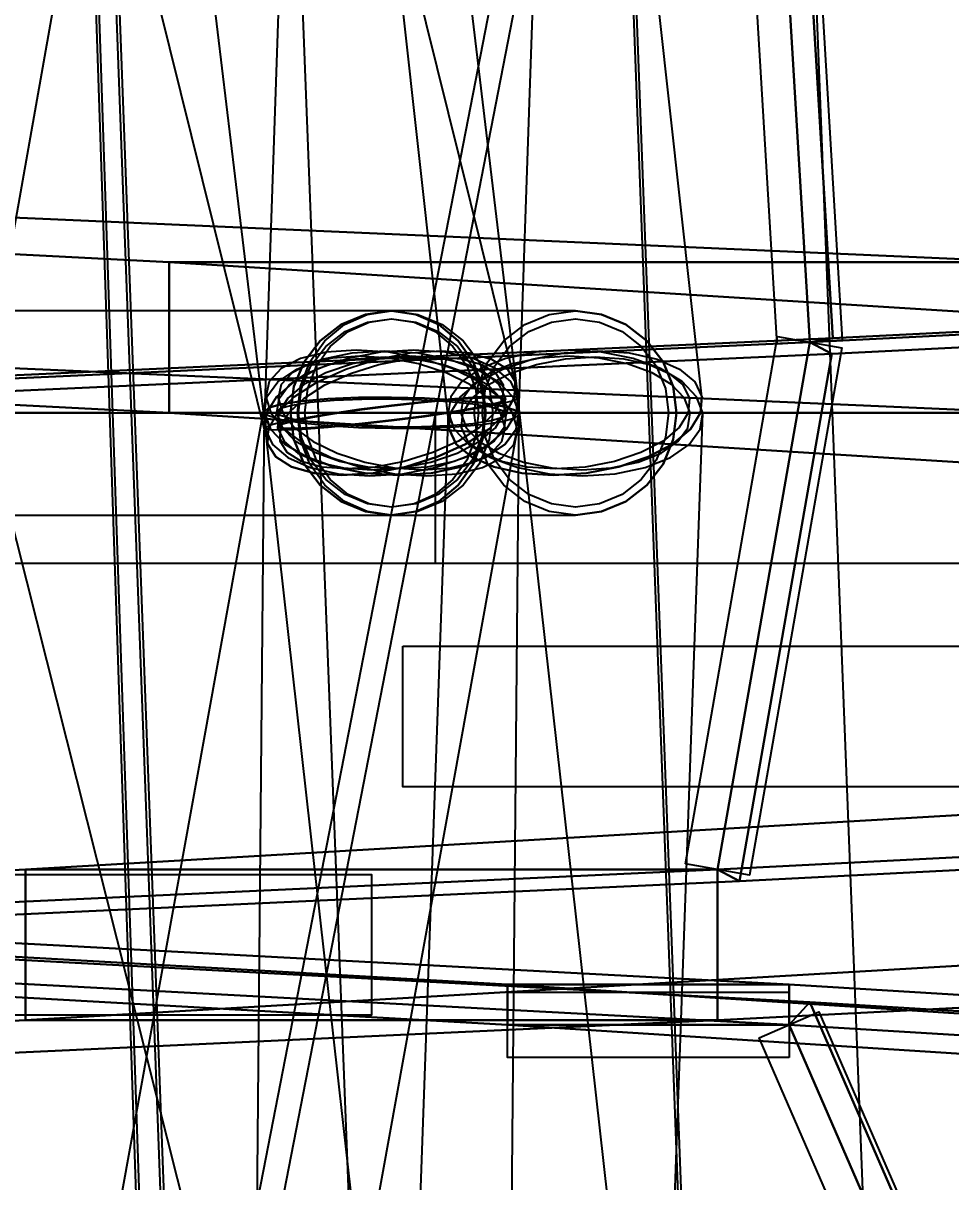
# Model space of a CAD drawing. Header units: millimetres. Extents: x -123812 to 252100, y -3000 to 639000.
# Drawn here: x 9650 to 11498, y 448469 to 450776 of the extents above; entities that cross this region are included whole.
import ezdxf

# ---------------------------------------------------------------- set-up
doc = ezdxf.new("R2010")
doc.units = ezdxf.units.MM
for name, color, linetype, lineweight in [('D-STR-DECK', 7, 'Continuous', 25), ('D-STR-DIM', 7, 'Continuous', 13), ('D-STR-STRC', 7, 'Continuous', 25)]:
    doc.layers.add(name, color=color, linetype=linetype, lineweight=lineweight)
doc.styles.add('OpenSansCondensed-Light', font='OpenSansCondensed-Light.ttf')
doc.styles.add('TOWER_UNICODE', font='Arial Unicode.ttf')
doc.dimstyles.new('EZDXF', dxfattribs={"dimtxt": 0.25, "dimasz": 0.175, "dimexe": 0.375, "dimexo": 0.125, "dimgap": 0.1, "dimtad": 1, "dimlfac": 100, "dimzin": 12, "dimdsep": 46, "dimtxsty": 'OpenSansCondensed-Light', "dimblk": 'ARCHTICK', "dimcen": 2.5, "dimazin": 3, "dimtfac": 0.5, "dimtmove": 2, "dimatfit": 3})

# ---------------------------------------------------------------- blocks, each defined once
blk = doc.blocks.new('_ARCHTICK')
at = {"color": 0, "linetype": 'BYBLOCK', "const_width": 0.15}
blk.add_lwpolyline([(-0.5, -0.5), (0.5, 0.5)], dxfattribs=at)

msp = doc.modelspace()

# ---------------------------------------------------------------- linework, layer by layer
at = {"layer": 'D-STR-DECK'}
for points in [[(7760, 445000), (9360, 455000), (11444.7, 455000), (9496.7, 445000)], [(7760, 445000), (9360, 455000), (11444.7, 455000), (9496.7, 445000)], [(9448, 445000), (11396, 455000), (13293.6, 455000), (11030.9, 445000)], [(9448, 445000), (11396, 455000), (13293.6, 455000), (11030.9, 445000)], [(11193.6, 451299.2), (11262.5, 450149.2), (13529.9, 450262.8), (13447.3, 451412.8)], [(11216.8, 450140.9), (11147.9, 451290.9), (13392.5, 451404.5), (13475.1, 450254.5)], [(8704.3, 451185.6), (8758, 450035.6), (11262.5, 450149.2), (11193.6, 451299.2)], [(11216.8, 450140.9), (11147.9, 451290.9), (11193.6, 451299.2), (11262.5, 450149.2)], [(11216.8, 450140.9), (11147.9, 451290.9), (11193.6, 451299.2), (11262.5, 450149.2)], [(8722.4, 450027.3), (8668.7, 451177.3), (11147.9, 451290.9), (11216.8, 450140.9)], [(11151.9, 450137), (11083, 451287), (11212.8, 451294.8), (11281.7, 450144.8)], [(11656.8, 450300), (9940.5, 450300), (8003.5, 450400), (9385.4, 450400)], [(9940.5, 450300), (9940.5, 450000), (8003.5, 450100), (8003.5, 450400)], [(11656.8, 450000), (11656.8, 450300), (9385.4, 450400), (9385.4, 450100)], [(9940.5, 450000), (11656.8, 450000), (11656.8, 450300), (9940.5, 450300)], [(13537.9, 450200), (11544.6, 450200), (9940.5, 450300), (11656.8, 450300)], [(11544.6, 450200), (11544.6, 449900), (9940.5, 450000), (9940.5, 450300)], [(9940.5, 450000), (11656.8, 450000), (11656.8, 450300), (9940.5, 450300)], [(11262.5, 450149.2), (11216.8, 450140.9), (13475.1, 450254.5), (13529.9, 450262.8)], [(11033, 449090.9), (11216.8, 450140.9), (13475.1, 450254.5), (13254.7, 449204.5)], [(11216.8, 450140.9), (11260.8, 450117.6), (13527.8, 450231.2), (13475.1, 450254.5)], [(11260.8, 450117.6), (11077, 449067.6), (13307.4, 449181.2), (13527.8, 450231.2)], [(8758, 450035.6), (8722.4, 450027.3), (11216.8, 450140.9), (11262.5, 450149.2)], [(10969, 449102.1), (11152.8, 450152.1), (11280.8, 450129.7), (11097, 449079.7)], [(8579.2, 448977.3), (8722.4, 450027.3), (11216.8, 450140.9), (11033, 449090.9)], [(8722.4, 450027.3), (8756.6, 450004), (11260.8, 450117.6), (11216.8, 450140.9)], [(11033, 449090.9), (11216.8, 450140.9), (11260.8, 450117.6), (11077, 449067.6)], [(11033, 449090.9), (11216.8, 450140.9), (11260.8, 450117.6), (11077, 449067.6)], [(9940.5, 450000), (11656.8, 450000), (9385.4, 450100), (8003.5, 450100)], [(8756.6, 450004), (8613.4, 448954), (11077, 449067.6), (11260.8, 450117.6)], [(2500, 449700), (2500, 450000), (10470.7, 450000), (10470.7, 449700)], [(2500, 449700), (2500, 450000), (10470.7, 450000), (10470.7, 449700)], [(3043.8, 449700), (3043.8, 450000), (12162.2, 450000), (12162.2, 449700)], [(3043.8, 449700), (3043.8, 450000), (12162.2, 450000), (12162.2, 449700)], [(3535.5, 449700), (3535.5, 450000), (13645.7, 450000), (13645.7, 449700)], [(3535.5, 449700), (3535.5, 450000), (13645.7, 450000), (13645.7, 449700)], [(3966.8, 449700), (3966.8, 450000), (14895.6, 450000), (14895.6, 449700)], [(3966.8, 449700), (3966.8, 450000), (14895.6, 450000), (14895.6, 449700)], [(4330.1, 449700), (4330.1, 450000), (15890.7, 450000), (15890.7, 449700)], [(4330.1, 449700), (4330.1, 450000), (15890.7, 450000), (15890.7, 449700)], [(4619.4, 449700), (4619.4, 450000), (16613.9, 450000), (16613.9, 449700)], [(4619.4, 449700), (4619.4, 450000), (16613.9, 450000), (16613.9, 449700)], [(4829.6, 449700), (4829.6, 450000), (17052.9, 450000), (17052.9, 449700)], [(4829.6, 449700), (4829.6, 450000), (17052.9, 450000), (17052.9, 449700)], [(4957.2, 449700), (4957.2, 450000), (17200, 450000), (17200, 449700)], [(4957.2, 449700), (4957.2, 450000), (17200, 450000), (17200, 449700)], [(11544.6, 449900), (13537.9, 449900), (11656.8, 450000), (9940.5, 450000)], [(10406.4, 449535.5), (16943.1, 449535.5), (16943.1, 449255.5), (10406.4, 449255.5)], [(11033, 449090.9), (9654.5, 449090.9), (11601.8, 449204.5), (13254.7, 449204.5)], [(9654.5, 449090.9), (9654.5, 448790.9), (11601.8, 448904.5), (11601.8, 449204.5)], [(11033, 448790.9), (11033, 449090.9), (13254.7, 449204.5), (13254.7, 448904.5)], [(11077, 449067.6), (11033, 449090.9), (13254.7, 449204.5), (13307.4, 449181.2)], [(8579.2, 448977.3), (7505.3, 448977.3), (9654.5, 449090.9), (11033, 449090.9)], [(7505.3, 448977.3), (7505.3, 448677.3), (9654.5, 448790.9), (9654.5, 449090.9)], [(8579.2, 448677.3), (8579.2, 448977.3), (11033, 449090.9), (11033, 448790.9)], [(8613.4, 448954), (8579.2, 448977.3), (11033, 449090.9), (11077, 449067.6)], [(9654.5, 448790.9), (11033, 448790.9), (11033, 449090.9), (9654.5, 449090.9)], [(9654.5, 448790.9), (11033, 448790.9), (11033, 449090.9), (9654.5, 449090.9)], [(5395.6, 449080.9), (10343.8, 449080.9), (10343.8, 448800.9), (5395.6, 448800.9)], [(10614.9, 448781.8), (10614.9, 448861.8), (8596.8, 448975.5), (8596.8, 448895.5)], [(10614.9, 448861.8), (11175.6, 448861.8), (9049.9, 448975.5), (8596.8, 448975.5)], [(11175.6, 448861.8), (11175.6, 448781.8), (9049.9, 448895.5), (9049.9, 448975.5)], [(11175.6, 448781.8), (11217.2, 448827.2), (9083.5, 448940.8), (9049.9, 448895.5)], [(11217.2, 448827.2), (11608.7, 447927.2), (9399.9, 448040.8), (9083.5, 448940.8)], [(9654.5, 448790.9), (11033, 448790.9), (13254.7, 448904.5), (11601.8, 448904.5)], [(11175.6, 448781.8), (10614.9, 448781.8), (8596.8, 448895.5), (9049.9, 448895.5)], [(11567.1, 447881.8), (11175.6, 448781.8), (9049.9, 448895.5), (9366.3, 447995.5)], [(11175.6, 448781.8), (10614.9, 448781.8), (10614.9, 448861.8), (11175.6, 448861.8)], [(12392.9, 448668.2), (12392.9, 448748.2), (10614.9, 448861.8), (10614.9, 448781.8)], [(12392.9, 448748.2), (13049, 448748.2), (11175.6, 448861.8), (10614.9, 448861.8)], [(11175.6, 448781.8), (10614.9, 448781.8), (10614.9, 448861.8), (11175.6, 448861.8)], [(13049, 448748.2), (13049, 448668.2), (11175.6, 448781.8), (11175.6, 448861.8)], [(11175.6, 448716.8), (10614.9, 448716.8), (10614.9, 448846.8), (11175.6, 448846.8)], [(11507.5, 447855.9), (11116, 448755.9), (11235.2, 448807.7), (11626.7, 447907.7)], [(11567.1, 447881.8), (11175.6, 448781.8), (11217.2, 448827.2), (11608.7, 447927.2)], [(13049, 448668.2), (13097.6, 448713.6), (11217.2, 448827.2), (11175.6, 448781.8)], [(11567.1, 447881.8), (11175.6, 448781.8), (11217.2, 448827.2), (11608.7, 447927.2)], [(13097.6, 448713.6), (13555.7, 447813.6), (11608.7, 447927.2), (11217.2, 448827.2)], [(7505.3, 448677.3), (8579.2, 448677.3), (11033, 448790.9), (9654.5, 448790.9)], [(13049, 448668.2), (12392.9, 448668.2), (10614.9, 448781.8), (11175.6, 448781.8)], [(13507, 447768.2), (13049, 448668.2), (11175.6, 448781.8), (11567.1, 447881.8)]]:
    msp.add_lwpolyline(points, close=True, dxfattribs=at)
at = {"layer": 'D-STR-STRC'}
for points in [[(7133.8, 474969.9), (10131.5, 449969.9), (10140.1, 449967), (10165.3, 449966.4), (10205.4, 449968.1), (10257.6, 449971.9), (10318.4, 449977.7), (10383.7, 449985), (10449, 449993.3), (10509.8, 450002.1), (10562, 450010.7), (10602.1, 450018.6), (10627.3, 450025.2), (10635.9, 450030.1), (7638.1, 475030.1)], [(8895, 454938.2), (10137.3, 449938.2), (10153, 449912.5), (10184.4, 449892.9), (10229.4, 449880.5), (10284.8, 449876.3), (10347.1, 449880.5), (10411.8, 449892.9), (10474.6, 449912.5), (10531.2, 449938.2), (10577.7, 449968), (10611.1, 450000), (10628.9, 450032), (10630.1, 450061.8), (9387.7, 455061.8)], [(9945, 455032), (9058.9, 450032), (9068.9, 450000), (9095.4, 449968), (9136.5, 449938.2), (9189.3, 449912.5), (9250.4, 449892.9), (9315.6, 449880.5), (9380.3, 449876.3), (9440.2, 449880.5), (9491.3, 449892.9), (9529.9, 449912.5), (9553.6, 449938.2), (9560.6, 449968), (10446.8, 454968)], [(9944, 454968), (10498.1, 449968), (10512.4, 449938.2), (10542.8, 449912.5), (10587.3, 449892.9), (10643, 449880.5), (10705.9, 449876.3), (10771.8, 449880.5), (10836.3, 449892.9), (10894.8, 449912.5), (10943.5, 449938.2), (10979, 449968), (10998.9, 450000), (11001.9, 450032), (10447.7, 455032)], [(10302, 455000), (10130.2, 450000), (10142.4, 449968), (10171, 449938.2), (10214.1, 449912.5), (10268.8, 449892.9), (10331.3, 449880.5), (10397.4, 449876.3), (10462.5, 449880.5), (10522.3, 449892.9), (10572.6, 449912.5), (10610.1, 449938.2), (10632.1, 449968), (10637.2, 450000), (10809.1, 455000)], [(9309.8, 449796.8), (10383.7, 449796.8), (10432.3, 449803.7), (10477.6, 449824), (10516.4, 449856.3), (10546.3, 449898.4), (10565, 449947.4), (10571.4, 450000), (10565, 450052.6), (10546.3, 450101.6), (10516.4, 450143.7), (10477.6, 450176), (10432.3, 450196.3), (10383.7, 450203.2), (9309.8, 450203.2)], [(9309.8, 449796.8), (10383.7, 449796.8), (10432.3, 449803.7), (10477.6, 449824), (10516.4, 449856.3), (10546.3, 449898.4), (10565, 449947.4), (10571.4, 450000), (10565, 450052.6), (10546.3, 450101.6), (10516.4, 450143.7), (10477.6, 450176), (10432.3, 450196.3), (10383.7, 450203.2), (9309.8, 450203.2)], [(10817.7, 445062.7), (9555.9, 450062.7), (9540.1, 450088.7), (9508.6, 450108.6), (9463.5, 450121.1), (9408, 450125.4), (9345.7, 450121.1), (9281.1, 450108.6), (9218.3, 450088.7), (9161.8, 450062.7), (9115.4, 450032.5), (9082.3, 450000), (9064.6, 449967.5), (9063.6, 449937.3), (10325.4, 444937.3)], [(9728.9, 444967.5), (10634.5, 449967.5), (10624.4, 450000), (10598, 450032.5), (10556.9, 450062.7), (10504.1, 450088.7), (10443, 450108.6), (10377.9, 450121.1), (10313.2, 450125.4), (10253.3, 450121.1), (10202.3, 450108.6), (10163.7, 450088.7), (10140, 450062.7), (10132.9, 450032.5), (9227.4, 445032.5)], [(11196.2, 445032.5), (10635.5, 450032.5), (10621.2, 450062.7), (10590.6, 450088.7), (10546, 450108.6), (10490.3, 450121.1), (10427.3, 450125.4), (10361.4, 450121.1), (10297, 450108.6), (10238.5, 450088.7), (10189.9, 450062.7), (10154.5, 450032.5), (10134.7, 450000), (10131.9, 449967.5), (10692.6, 444967.5)], [(10825, 445000), (11003.5, 450000), (10991.3, 450032.5), (10962.6, 450062.7), (10919.4, 450088.7), (10864.7, 450108.6), (10802.2, 450121.1), (10736.1, 450125.4), (10671, 450121.1), (10611.2, 450108.6), (10560.9, 450088.7), (10523.5, 450062.7), (10501.5, 450032.5), (10496.5, 450000), (10318, 445000)], [(10405.7, 424997.7), (10637.7, 449997.7), (10629, 450005.8), (10603.7, 450013.5), (10563.3, 450020.3), (10510.7, 450025.7), (10449.4, 450029.4), (10383.7, 450031), (10318, 450030.6), (10256.7, 450028), (10204.1, 450023.6), (10163.7, 450017.5), (10138.4, 450010.3), (10129.7, 450002.3), (9897.8, 425002.3)]]:
    msp.add_lwpolyline(points, dxfattribs=at)
for points in [[(8623.7, 455000), (8790.9, 450000), (9828.6, 450000), (9659.1, 455000)], [(8629.4, 455000), (8797.4, 450000), (9822.2, 450000), (9653.3, 455000)], [(9678.2, 455000), (9864.9, 450000), (10902.5, 450000), (10713.6, 455000)], [(9683.9, 455000), (9871.3, 450000), (10896.1, 450000), (10707.8, 455000)], [(10043.6, 455000), (10237.6, 450000), (11262.4, 450000), (11067.5, 455000)], [(10182.2, 450000), (10189.1, 449947.4), (10209.2, 449898.4), (10241.2, 449856.3), (10283, 449824), (10331.6, 449803.7), (10383.7, 449796.8), (10750, 449796.8), (10802.1, 449803.7), (10850.7, 449824), (10892.5, 449856.3), (10924.5, 449898.4), (10944.6, 449947.4), (10951.5, 450000), (10944.6, 450052.6), (10924.5, 450101.6), (10892.5, 450143.7), (10850.7, 450176), (10802.1, 450196.3), (10750, 450203.2), (10383.7, 450203.2), (10331.6, 450196.3), (10283, 450176), (10241.2, 450143.7), (10209.2, 450101.6), (10189.1, 450052.6)], [(10585.2, 450000), (10578.3, 449947.4), (10558.2, 449898.4), (10526.2, 449856.3), (10484.4, 449824), (10435.8, 449803.7), (10383.7, 449796.8), (10331.6, 449803.7), (10283, 449824), (10241.2, 449856.3), (10209.2, 449898.4), (10189.1, 449947.4), (10182.2, 450000), (10189.1, 450052.6), (10209.2, 450101.6), (10241.2, 450143.7), (10283, 450176), (10331.6, 450196.3), (10383.7, 450203.2), (10435.8, 450196.3), (10484.4, 450176), (10526.2, 450143.7), (10558.2, 450101.6), (10578.3, 450052.6)], [(10182.2, 450000), (10189.1, 449947.4), (10209.2, 449898.4), (10241.2, 449856.3), (10283, 449824), (10331.6, 449803.7), (10383.7, 449796.8), (10750, 449796.8), (10802.1, 449803.7), (10850.7, 449824), (10892.5, 449856.3), (10924.5, 449898.4), (10944.6, 449947.4), (10951.5, 450000), (10944.6, 450052.6), (10924.5, 450101.6), (10892.5, 450143.7), (10850.7, 450176), (10802.1, 450196.3), (10750, 450203.2), (10383.7, 450203.2), (10331.6, 450196.3), (10283, 450176), (10241.2, 450143.7), (10209.2, 450101.6), (10189.1, 450052.6)], [(10585.2, 450000), (10578.3, 449947.4), (10558.2, 449898.4), (10526.2, 449856.3), (10484.4, 449824), (10435.8, 449803.7), (10383.7, 449796.8), (10331.6, 449803.7), (10283, 449824), (10241.2, 449856.3), (10209.2, 449898.4), (10189.1, 449947.4), (10182.2, 450000), (10189.1, 450052.6), (10209.2, 450101.6), (10241.2, 450143.7), (10283, 450176), (10331.6, 450196.3), (10383.7, 450203.2), (10435.8, 450196.3), (10484.4, 450176), (10526.2, 450143.7), (10558.2, 450101.6), (10578.3, 450052.6)], [(10571.4, 450000), (10565, 449947.4), (10546.3, 449898.4), (10516.4, 449856.3), (10477.6, 449824), (10432.3, 449803.7), (10383.7, 449796.8), (10335.1, 449803.7), (10289.8, 449824), (10251, 449856.3), (10221.1, 449898.4), (10202.4, 449947.4), (10196, 450000), (10202.4, 450052.6), (10221.1, 450101.6), (10251, 450143.7), (10289.8, 450176), (10335.1, 450196.3), (10383.7, 450203.2), (10432.3, 450196.3), (10477.6, 450176), (10516.4, 450143.7), (10546.3, 450101.6), (10565, 450052.6)], [(10571.4, 450000), (10565, 449947.4), (10546.3, 449898.4), (10516.4, 449856.3), (10477.6, 449824), (10432.3, 449803.7), (10383.7, 449796.8), (10335.1, 449803.7), (10289.8, 449824), (10251, 449856.3), (10221.1, 449898.4), (10202.4, 449947.4), (10196, 450000), (10202.4, 450052.6), (10221.1, 450101.6), (10251, 450143.7), (10289.8, 450176), (10335.1, 450196.3), (10383.7, 450203.2), (10432.3, 450196.3), (10477.6, 450176), (10516.4, 450143.7), (10546.3, 450101.6), (10565, 450052.6)], [(10951.5, 450000), (10944.6, 449947.4), (10924.5, 449898.4), (10892.5, 449856.3), (10850.7, 449824), (10802.1, 449803.7), (10750, 449796.8), (10697.9, 449803.7), (10649.3, 449824), (10607.5, 449856.3), (10575.5, 449898.4), (10555.4, 449947.4), (10548.5, 450000), (10555.4, 450052.6), (10575.5, 450101.6), (10607.5, 450143.7), (10649.3, 450176), (10697.9, 450196.3), (10750, 450203.2), (10802.1, 450196.3), (10850.7, 450176), (10892.5, 450143.7), (10924.5, 450101.6), (10944.6, 450052.6)], [(10951.5, 450000), (10944.6, 449947.4), (10924.5, 449898.4), (10892.5, 449856.3), (10850.7, 449824), (10802.1, 449803.7), (10750, 449796.8), (10697.9, 449803.7), (10649.3, 449824), (10607.5, 449856.3), (10575.5, 449898.4), (10555.4, 449947.4), (10548.5, 450000), (10555.4, 450052.6), (10575.5, 450101.6), (10607.5, 450143.7), (10649.3, 450176), (10697.9, 450196.3), (10750, 450203.2), (10802.1, 450196.3), (10850.7, 450176), (10892.5, 450143.7), (10924.5, 450101.6), (10944.6, 450052.6)], [(10569.3, 450000), (10563, 449951.5), (10544.4, 449906.4), (10514.9, 449867.6), (10476.5, 449837.9), (10431.7, 449819.2), (10383.7, 449812.8), (10335.7, 449819.2), (10290.9, 449837.9), (10252.5, 449867.6), (10223, 449906.4), (10204.4, 449951.5), (10198.1, 450000), (10204.4, 450048.5), (10223, 450093.6), (10252.5, 450132.4), (10290.9, 450162.1), (10335.7, 450180.8), (10383.7, 450187.2), (10431.7, 450180.8), (10476.5, 450162.1), (10514.9, 450132.4), (10544.4, 450093.6), (10563, 450048.5)], [(10569.3, 450000), (10563, 449951.5), (10544.4, 449906.4), (10514.9, 449867.6), (10476.5, 449837.9), (10431.7, 449819.2), (10383.7, 449812.8), (10335.7, 449819.2), (10290.9, 449837.9), (10252.5, 449867.6), (10223, 449906.4), (10204.4, 449951.5), (10198.1, 450000), (10204.4, 450048.5), (10223, 450093.6), (10252.5, 450132.4), (10290.9, 450162.1), (10335.7, 450180.8), (10383.7, 450187.2), (10431.7, 450180.8), (10476.5, 450162.1), (10514.9, 450132.4), (10544.4, 450093.6), (10563, 450048.5)], [(10556.7, 450000), (10550.8, 449951.5), (10533.5, 449906.4), (10506, 449867.6), (10470.2, 449837.9), (10428.5, 449819.2), (10383.7, 449812.8), (10338.9, 449819.2), (10297.2, 449837.9), (10261.4, 449867.6), (10233.9, 449906.4), (10216.6, 449951.5), (10210.8, 450000), (10216.6, 450048.5), (10233.9, 450093.6), (10261.4, 450132.4), (10297.2, 450162.1), (10338.9, 450180.8), (10383.7, 450187.2), (10428.5, 450180.8), (10470.2, 450162.1), (10506, 450132.4), (10533.5, 450093.6), (10550.8, 450048.5)], [(10556.7, 450000), (10550.8, 449951.5), (10533.5, 449906.4), (10506, 449867.6), (10470.2, 449837.9), (10428.5, 449819.2), (10383.7, 449812.8), (10338.9, 449819.2), (10297.2, 449837.9), (10261.4, 449867.6), (10233.9, 449906.4), (10216.6, 449951.5), (10210.8, 450000), (10216.6, 450048.5), (10233.9, 450093.6), (10261.4, 450132.4), (10297.2, 450162.1), (10338.9, 450180.8), (10383.7, 450187.2), (10428.5, 450180.8), (10470.2, 450162.1), (10506, 450132.4), (10533.5, 450093.6), (10550.8, 450048.5)], [(10935.6, 450000), (10929.3, 449951.5), (10910.7, 449906.4), (10881.2, 449867.6), (10842.8, 449837.9), (10798, 449819.2), (10750, 449812.8), (10702, 449819.2), (10657.2, 449837.9), (10618.8, 449867.6), (10589.3, 449906.4), (10570.7, 449951.5), (10564.4, 450000), (10570.7, 450048.5), (10589.3, 450093.6), (10618.8, 450132.4), (10657.2, 450162.1), (10702, 450180.8), (10750, 450187.2), (10798, 450180.8), (10842.8, 450162.1), (10881.2, 450132.4), (10910.7, 450093.6), (10929.3, 450048.5)], [(10935.6, 450000), (10929.3, 449951.5), (10910.7, 449906.4), (10881.2, 449867.6), (10842.8, 449837.9), (10798, 449819.2), (10750, 449812.8), (10702, 449819.2), (10657.2, 449837.9), (10618.8, 449867.6), (10589.3, 449906.4), (10570.7, 449951.5), (10564.4, 450000), (10570.7, 450048.5), (10589.3, 450093.6), (10618.8, 450132.4), (10657.2, 450162.1), (10702, 450180.8), (10750, 450187.2), (10798, 450180.8), (10842.8, 450162.1), (10881.2, 450132.4), (10910.7, 450093.6), (10929.3, 450048.5)], [(10637.2, 450000), (10632.1, 449968), (10610.1, 449938.2), (10572.6, 449912.5), (10522.3, 449892.9), (10462.5, 449880.5), (10397.4, 449876.3), (10331.3, 449880.5), (10268.8, 449892.9), (10214.1, 449912.5), (10171, 449938.2), (10142.4, 449968), (10130.2, 450000), (10135.3, 450032), (10157.3, 450061.8), (10194.8, 450087.5), (10245.1, 450107.1), (10304.9, 450119.5), (10370, 450123.7), (10436.1, 450119.5), (10498.6, 450107.1), (10553.3, 450087.5), (10596.4, 450061.8), (10625, 450032)], [(10134.7, 450000), (10131.9, 449967.5), (10146.2, 449937.3), (10176.8, 449911.3), (10221.4, 449891.4), (10277.1, 449878.9), (10340.1, 449874.6), (10406, 449878.9), (10470.4, 449891.4), (10528.9, 449911.3), (10577.5, 449937.3), (10612.9, 449967.5), (10632.7, 450000), (10635.5, 450032.5), (10621.2, 450062.7), (10590.6, 450088.7), (10546, 450108.6), (10490.3, 450121.1), (10427.3, 450125.4), (10361.4, 450121.1), (10297, 450108.6), (10238.5, 450088.7), (10189.9, 450062.7), (10154.5, 450032.5)], [(10143, 450000), (10169.4, 449967.5), (10210.5, 449937.3), (10263.3, 449911.3), (10324.4, 449891.4), (10389.5, 449878.9), (10454.2, 449874.6), (10514.1, 449878.9), (10565.1, 449891.4), (10603.8, 449911.3), (10627.4, 449937.3), (10634.5, 449967.5), (10624.4, 450000), (10598, 450032.5), (10556.9, 450062.7), (10504.1, 450088.7), (10443, 450108.6), (10377.9, 450121.1), (10313.2, 450125.4), (10253.3, 450121.1), (10202.3, 450108.6), (10163.7, 450088.7), (10140, 450062.7), (10132.9, 450032.5)], [(10611.1, 450000), (10577.7, 449968), (10531.2, 449938.2), (10474.6, 449912.5), (10411.8, 449892.9), (10347.1, 449880.5), (10284.8, 449876.3), (10229.4, 449880.5), (10184.4, 449892.9), (10153, 449912.5), (10137.3, 449938.2), (10138.5, 449968), (10156.3, 450000), (10189.7, 450032), (10236.2, 450061.8), (10292.8, 450087.5), (10355.6, 450107.1), (10420.4, 450119.5), (10482.6, 450123.7), (10538.1, 450119.5), (10583, 450107.1), (10614.4, 450087.5), (10630.1, 450061.8), (10628.9, 450032)], [(10496.5, 450000), (10508.7, 449967.5), (10537.4, 449937.3), (10580.6, 449911.3), (10635.3, 449891.4), (10697.8, 449878.9), (10763.9, 449874.6), (10829, 449878.9), (10888.8, 449891.4), (10939.1, 449911.3), (10976.5, 449937.3), (10998.5, 449967.5), (11003.5, 450000), (10991.3, 450032.5), (10962.6, 450062.7), (10919.4, 450088.7), (10864.7, 450108.6), (10802.2, 450121.1), (10736.1, 450125.4), (10671, 450121.1), (10611.2, 450108.6), (10560.9, 450088.7), (10523.5, 450062.7), (10501.5, 450032.5)], [(10998.9, 450000), (10979, 449968), (10943.5, 449938.2), (10894.8, 449912.5), (10836.3, 449892.9), (10771.8, 449880.5), (10705.9, 449876.3), (10643, 449880.5), (10587.3, 449892.9), (10542.8, 449912.5), (10512.4, 449938.2), (10498.1, 449968), (10501.1, 450000), (10521, 450032), (10556.5, 450061.8), (10605.2, 450087.5), (10663.7, 450107.1), (10728.2, 450119.5), (10794.1, 450123.7), (10857, 450119.5), (10912.7, 450107.1), (10957.2, 450087.5), (10987.6, 450061.8), (11001.9, 450032)], [(10612.3, 450000), (10607.7, 449971.1), (10587.8, 449944.2), (10554, 449921.1), (10508.7, 449903.4), (10454.8, 449892.3), (10396, 449888.5), (10336.5, 449892.3), (10280.1, 449903.4), (10230.8, 449921.1), (10191.9, 449944.2), (10166.1, 449971.1), (10155.1, 450000), (10159.7, 450028.9), (10179.6, 450055.8), (10213.4, 450078.9), (10258.7, 450096.6), (10312.6, 450107.7), (10371.4, 450111.5), (10430.9, 450107.7), (10487.3, 450096.6), (10536.6, 450078.9), (10575.5, 450055.8), (10601.3, 450028.9)], [(10159.2, 450000), (10156.7, 449970.7), (10169.6, 449943.5), (10197.1, 449920.1), (10237.4, 449902.1), (10287.6, 449890.8), (10344.4, 449887), (10403.8, 449890.8), (10461.9, 449902.1), (10514.6, 449920.1), (10558.4, 449943.5), (10590.4, 449970.7), (10608.2, 450000), (10610.7, 450029.3), (10597.8, 450056.5), (10570.3, 450079.9), (10530, 450097.9), (10479.8, 450109.2), (10423, 450113), (10363.6, 450109.2), (10305.5, 450097.9), (10252.8, 450079.9), (10209, 450056.5), (10177, 450029.3)], [(10166.7, 450000), (10190.5, 449970.7), (10227.5, 449943.5), (10275.2, 449920.1), (10330.2, 449902.1), (10388.9, 449890.8), (10447.2, 449887), (10501.2, 449890.8), (10547.2, 449902.1), (10582.1, 449920.1), (10603.4, 449943.5), (10609.8, 449970.7), (10600.7, 450000), (10576.9, 450029.3), (10539.9, 450056.5), (10492.2, 450079.9), (10437.2, 450097.9), (10378.5, 450109.2), (10320.2, 450113), (10266.2, 450109.2), (10220.2, 450097.9), (10185.3, 450079.9), (10164, 450056.5), (10157.6, 450029.3)], [(10588.7, 450000), (10558.6, 449971.1), (10516.7, 449944.2), (10465.6, 449921.1), (10409, 449903.4), (10350.7, 449892.3), (10294.6, 449888.5), (10244.5, 449892.3), (10204, 449903.4), (10175.7, 449921.1), (10161.6, 449944.2), (10162.6, 449971.1), (10178.7, 450000), (10208.8, 450028.9), (10250.7, 450055.8), (10301.8, 450078.9), (10358.4, 450096.6), (10416.7, 450107.7), (10472.8, 450111.5), (10522.9, 450107.7), (10563.4, 450096.6), (10591.7, 450078.9), (10605.8, 450055.8), (10604.8, 450028.9)], [(10521.5, 450000), (10532.5, 449970.7), (10558.3, 449943.5), (10597.2, 449920.1), (10646.6, 449902.1), (10702.9, 449890.8), (10762.5, 449887), (10821.2, 449890.8), (10875.1, 449902.1), (10920.5, 449920.1), (10954.2, 449943.5), (10974, 449970.7), (10978.5, 450000), (10967.5, 450029.3), (10941.7, 450056.5), (10902.8, 450079.9), (10853.4, 450097.9), (10797.1, 450109.2), (10737.5, 450113), (10678.8, 450109.2), (10624.9, 450097.9), (10579.5, 450079.9), (10545.8, 450056.5), (10526, 450029.3)], [(10974.4, 450000), (10956.5, 449971.1), (10924.5, 449944.2), (10880.6, 449921.1), (10827.8, 449903.4), (10769.7, 449892.3), (10710.2, 449888.5), (10653.5, 449892.3), (10603.4, 449903.4), (10563.2, 449921.1), (10535.8, 449944.2), (10522.9, 449971.1), (10525.6, 450000), (10543.5, 450028.9), (10575.5, 450055.8), (10619.4, 450078.9), (10672.2, 450096.6), (10730.3, 450107.7), (10789.8, 450111.5), (10846.5, 450107.7), (10896.6, 450096.6), (10936.8, 450078.9), (10964.2, 450055.8), (10977.1, 450028.9)], [(10383.7, 449969), (10318, 449970.6), (10256.7, 449974.3), (10204.1, 449979.7), (10163.7, 449986.5), (10138.4, 449994.2), (10129.7, 450002.3), (10138.4, 450010.3), (10163.7, 450017.5), (10204.1, 450023.6), (10256.7, 450028), (10318, 450030.6), (10383.7, 450031), (10449.4, 450029.4), (10510.7, 450025.7), (10563.3, 450020.3), (10603.7, 450013.5), (10629, 450005.8), (10637.7, 449997.7), (10629, 449989.7), (10603.7, 449982.5), (10563.3, 449976.4), (10510.7, 449972), (10449.4, 449969.4)], [(10383.7, 450015), (10318.4, 450006.7), (10257.6, 449997.9), (10205.4, 449989.3), (10165.3, 449981.4), (10140.1, 449974.8), (10131.5, 449969.9), (10140.1, 449967), (10165.3, 449966.4), (10205.4, 449968.1), (10257.6, 449971.9), (10318.4, 449977.7), (10383.7, 449985), (10449, 449993.3), (10509.8, 450002.1), (10562, 450010.7), (10602.1, 450018.6), (10627.3, 450025.2), (10635.9, 450030.1), (10627.3, 450033), (10602.1, 450033.6), (10562, 450031.9), (10509.8, 450028.1), (10449, 450022.3)], [(10383.7, 450013.6), (10324.9, 450006.1), (10270, 449998.2), (10222.9, 449990.4), (10186.8, 449983.2), (10164.1, 449977.3), (10156.3, 449972.8), (10164.1, 449970.2), (10186.8, 449969.7), (10222.9, 449971.2), (10270, 449974.7), (10324.9, 449979.9), (10383.7, 449986.4), (10442.6, 449993.9), (10497.4, 450001.8), (10544.5, 450009.6), (10580.6, 450016.8), (10603.3, 450022.7), (10611.1, 450027.2), (10603.3, 450029.8), (10580.6, 450030.3), (10544.5, 450028.8), (10497.4, 450025.3), (10442.6, 450020.1)], [(10383.7, 449972), (10324.4, 449973.5), (10269.2, 449976.8), (10221.8, 449981.7), (10185.4, 449987.8), (10162.5, 449994.8), (10154.7, 450002.1), (10162.5, 450009.3), (10185.4, 450015.8), (10221.8, 450021.3), (10269.2, 450025.3), (10324.4, 450027.6), (10383.7, 450028), (10443, 450026.5), (10498.2, 450023.2), (10545.6, 450018.3), (10582, 450012.2), (10604.9, 450005.2), (10612.7, 449997.9), (10604.9, 449990.7), (10582, 449984.2), (10545.6, 449978.7), (10498.2, 449974.7), (10443, 449972.4)], [(8790.9, 450000), (8958.2, 445000), (9998.2, 445000), (9828.6, 450000)], [(9828.6, 450000), (9810.9, 450000), (9759.1, 450000), (9676.7, 450000), (9569.2, 450000), (9444.1, 450000), (9309.8, 450000), (9175.5, 450000), (9050.4, 450000), (8942.9, 450000), (8860.4, 450000), (8808.6, 450000), (8790.9, 450000), (8808.6, 450000), (8860.4, 450000), (8942.9, 450000), (9050.4, 450000), (9175.5, 450000), (9309.8, 450000), (9444.1, 450000), (9569.2, 450000), (9676.7, 450000), (9759.1, 450000), (9810.9, 450000)], [(8797.4, 450000), (8965.3, 445000), (9991.1, 445000), (9822.2, 450000)], [(9822.2, 450000), (9804.7, 450000), (9753.5, 450000), (9672.1, 450000), (9566, 450000), (9442.4, 450000), (9309.8, 450000), (9177.2, 450000), (9053.6, 450000), (8947.4, 450000), (8866, 450000), (8814.8, 450000), (8797.4, 450000), (8814.8, 450000), (8866, 450000), (8947.4, 450000), (9053.6, 450000), (9177.2, 450000), (9309.8, 450000), (9442.4, 450000), (9566, 450000), (9672.1, 450000), (9753.5, 450000), (9804.7, 450000)], [(9864.9, 450000), (10051.5, 445000), (11091.5, 445000), (10902.5, 450000)], [(10902.5, 450000), (10884.9, 450000), (10833, 450000), (10750.6, 450000), (10643.1, 450000), (10518, 450000), (10383.7, 450000), (10249.4, 450000), (10124.3, 450000), (10016.8, 450000), (9934.4, 450000), (9882.5, 450000), (9864.9, 450000), (9882.5, 450000), (9934.4, 450000), (10016.8, 450000), (10124.3, 450000), (10249.4, 450000), (10383.7, 450000), (10518, 450000), (10643.1, 450000), (10750.6, 450000), (10833, 450000), (10884.9, 450000)], [(9871.3, 450000), (10058.6, 445000), (11084.4, 445000), (10896.1, 450000)], [(10896.1, 450000), (10878.7, 450000), (10827.5, 450000), (10746, 450000), (10639.9, 450000), (10516.3, 450000), (10383.7, 450000), (10251.1, 450000), (10127.5, 450000), (10021.4, 450000), (9939.9, 450000), (9888.7, 450000), (9871.3, 450000), (9888.7, 450000), (9939.9, 450000), (10021.4, 450000), (10127.5, 450000), (10251.1, 450000), (10383.7, 450000), (10516.3, 450000), (10639.9, 450000), (10746, 450000), (10827.5, 450000), (10878.7, 450000)], [(10237.6, 450000), (10431.6, 445000), (11457.3, 445000), (11262.4, 450000)], [(11262.4, 450000), (11245, 450000), (11193.8, 450000), (11112.3, 450000), (11006.2, 450000), (10882.6, 450000), (10750, 450000), (10617.4, 450000), (10493.8, 450000), (10387.7, 450000), (10306.2, 450000), (10255, 450000), (10237.6, 450000), (10255, 450000), (10306.2, 450000), (10387.7, 450000), (10493.8, 450000), (10617.4, 450000), (10750, 450000), (10882.6, 450000), (11006.2, 450000), (11112.3, 450000), (11193.8, 450000), (11245, 450000)]]:
    msp.add_lwpolyline(points, close=True, dxfattribs=at)

# ---------------------------------------------------------------- dimensions: what is measured, and where the dimension line sits
at = {"layer": 'D-STR-DIM'}
msp.add_linear_dim(base=(187000, 0), p1=(0, 0), p2=(0, 450000), angle=90, dimstyle='EZDXF', override={"dimtxt": 8400, "dimasz": 3750, "dimexe": 2100, "dimexo": 1800, "dimgap": 2100, "dimtad": 1, "dimdec": 0, "dimlfac": 1, "dimlunit": 2, "dimtxsty": 'TOWER_UNICODE', "dimclrd": 7, "dimclre": 7, "dimclrt": 7}, dxfattribs=at).render()

doc.saveas('drawing.dxf')
